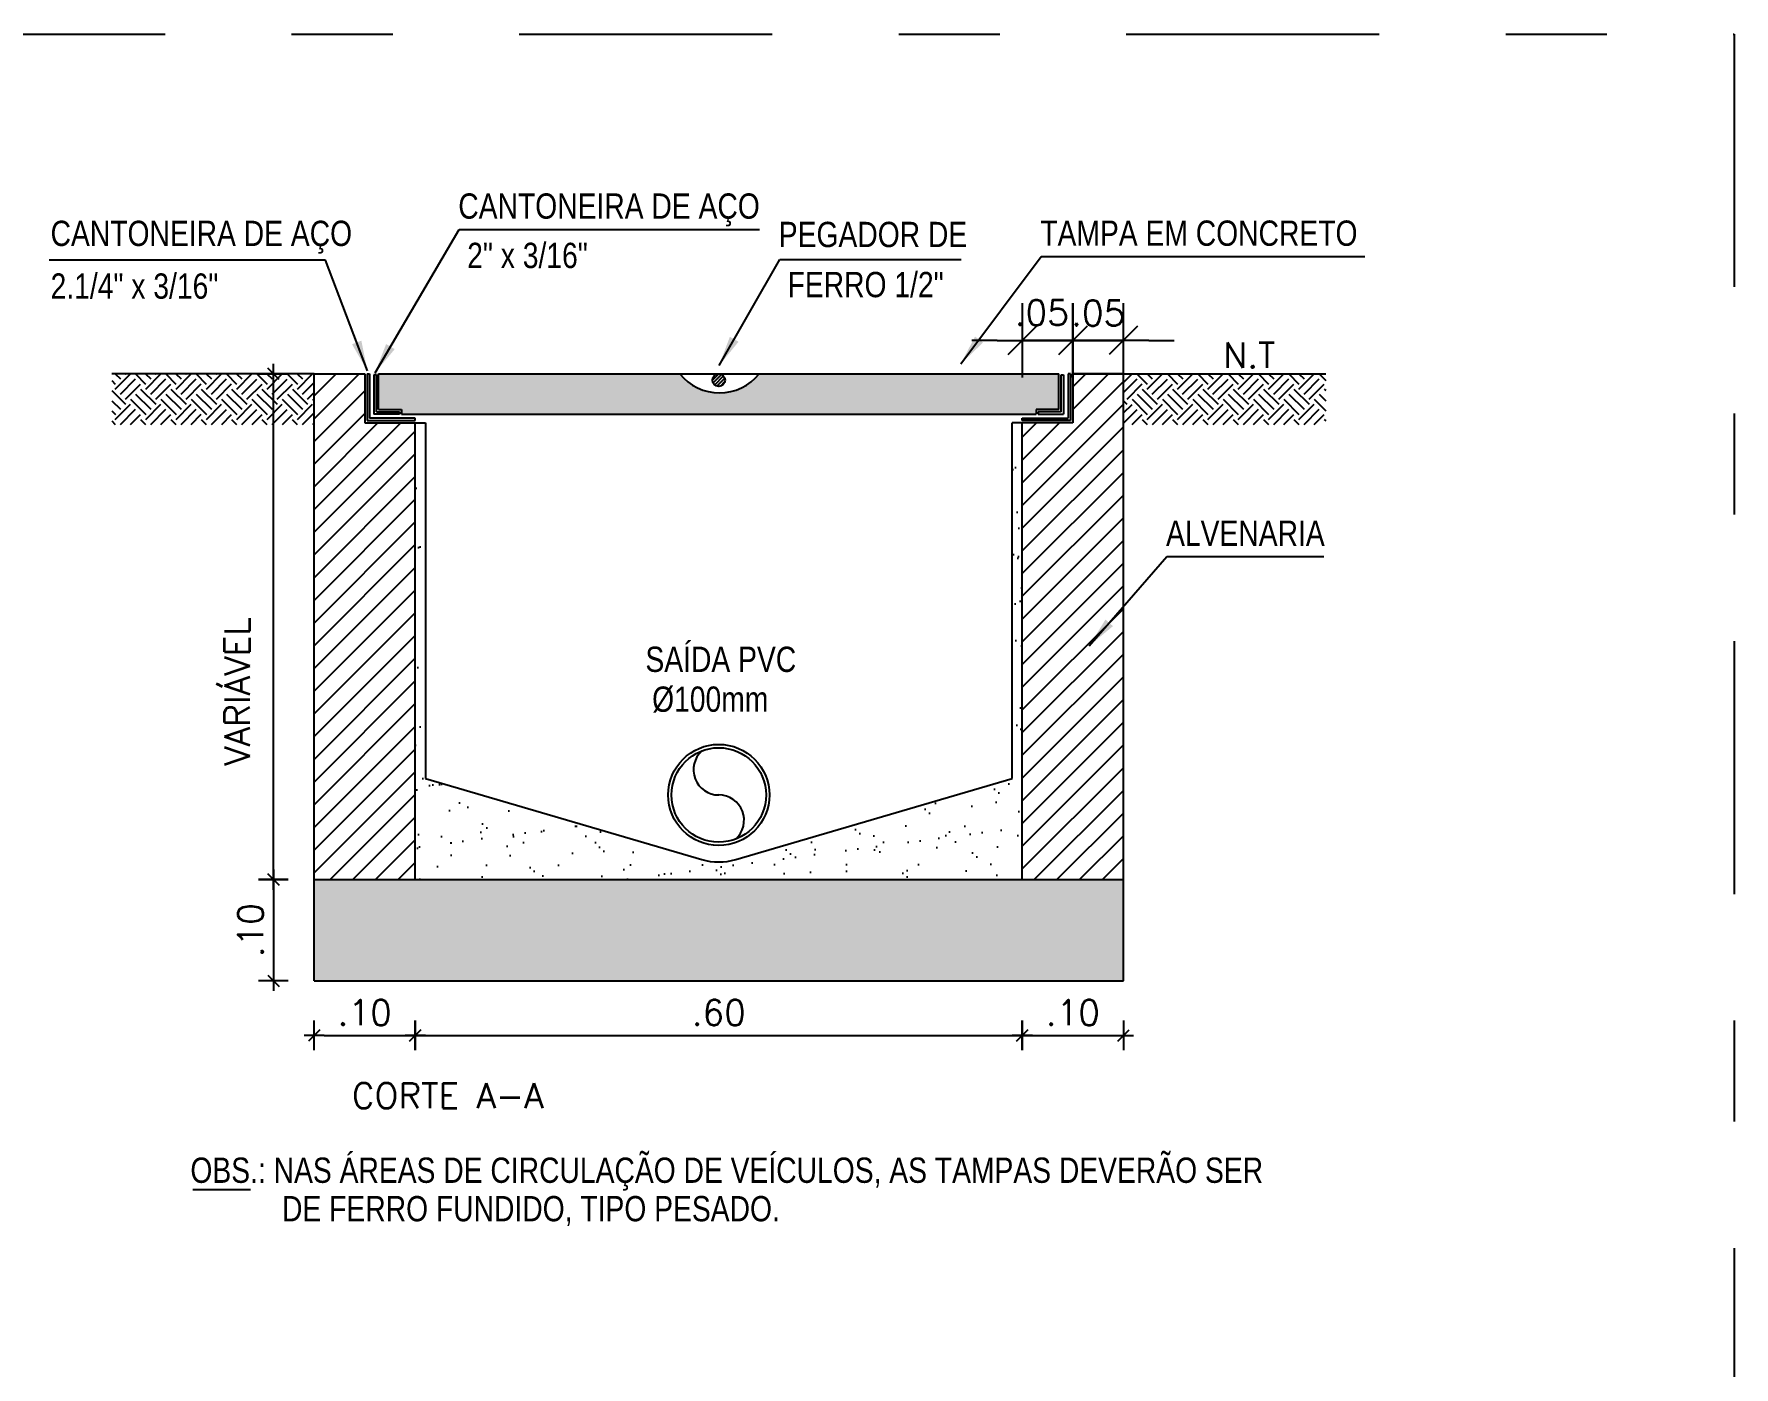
# Model space of a CAD drawing. Header units: inches. Extents: x 542787 to 543192, y 9574025 to 9574373.
# Drawn here: x 543043.177 to 543044.857, y 9574194.983 to 9574196.301 of the extents above; entities that cross this region are included whole.
import ezdxf

# ---------------------------------------------------------------- set-up
doc = ezdxf.new("R2010")
doc.units = ezdxf.units.IN
doc.header["$MEASUREMENT"] = 0
doc.linetypes.add('DASHDOT2', pattern=[0.5, 0.25, -0.125, 0, -0.125])
for name, color, linetype in [('CERCADURA', 7, 'Continuous'), ('DETALHAMENTO', 7, 'Continuous'), ('I-ARQ', 8, 'Continuous'), ('I-DETALHE', 40, 'Continuous'), ('I-ESGOTO', 6, 'Continuous'), ('I-NORMO_INST', 4, 'Continuous')]:
    doc.layers.add(name, color=color, linetype=linetype)
doc.styles.add('50', font='ROMANS.SHX', dxfattribs={"width": 0.7, "height": 0.1})
doc.styles.add('ARIAL', font='arial.ttf')
doc.styles.add('ROMANS', font='romans.shx', dxfattribs={"height": 0.025})
doc.dimstyles.new('10', dxfattribs={"dimtxt": 0.1, "dimasz": 0.03, "dimexe": 0.18, "dimexo": 0.06, "dimgap": 0.025, "dimtad": 1, "dimzin": 0, "dimdsep": 46, "dimtxsty": '50', "dimblk": 'DOT', "dimblk1": 'DOT', "dimblk2": 'CRUZ', "dimcen": 0.09, "dimse1": 1, "dimse2": 1, "dimclrt": 253, "dimadec": 0, "dimazin": 0, "dimtfac": 1, "dimtix": 1, "dimtmove": 2, "dimatfit": 3, "dimfxl": 0.18, "dimtolj": 1, "dimtzin": 0, "dimarcsym": 0})
doc.dimstyles.new('DOT12.5', dxfattribs={"dimtxt": 0.01, "dimasz": 0.01, "dimexe": 0.1, "dimexo": 0.68, "dimgap": 0.01, "dimtad": 1, "dimzin": 4, "dimdsep": 46, "dimtxsty": 'ROMANS', "dimblk1": 'DOT', "dimblk2": 'DOT', "dimsah": 1, "dimcen": 0.09, "dimse1": 1, "dimse2": 1, "dimclrd": 256, "dimclrt": 256, "dimadec": 0, "dimazin": 0, "dimtfac": 1, "dimtmove": 2, "dimatfit": 3, "dimldrblk": 'DOT', "dimfxl": 1, "dimtolj": 1, "dimtzin": 4, "dimarcsym": 0})
doc.dimstyles.new('DOT25', dxfattribs={"dimtxt": 0.025, "dimasz": 0.025, "dimexe": 0.1, "dimexo": 0.68, "dimgap": 0.025, "dimtad": 1, "dimzin": 4, "dimdsep": 46, "dimtxsty": 'ROMANS', "dimblk1": 'DOT', "dimblk2": 'DOT', "dimsah": 1, "dimcen": 0.09, "dimse1": 1, "dimse2": 1, "dimclrd": 256, "dimclrt": 4, "dimadec": 0, "dimazin": 0, "dimtfac": 1, "dimtmove": 2, "dimatfit": 3, "dimldrblk": 'DOT', "dimfxl": 1, "dimtolj": 1, "dimtzin": 4, "dimarcsym": 0})

# ---------------------------------------------------------------- blocks, each defined once
blk = doc.blocks.new('_Dot')
at = {"color": 0, "linetype": 'ByBlock'}
blk.add_line((-0.5, 0), (-1, 0), dxfattribs=at)
at = {"color": 0, "linetype": 'ByBlock', "const_width": 0.5}
blk.add_lwpolyline([(-0.25, 0, 1), (0.25, 0, 1)], format="xyb", close=True, dxfattribs=at)
blk = doc.blocks.new('CRUZ')
for p, q in [((0, 1.966), (0, -1.966)), ((-1.44, -1.44), (1.44, 1.44)), ((-2.037, 0), (2.037, 0))]:
    blk.add_line(p, q)
blk = doc.blocks.new('DOT')
at = {"layer": 'DETALHAMENTO', "color": 8}
for p, q in [((0, 1.467), (0, -1.467)), ((-1, 0), (1, 0)), ((-0.561, -0.561), (0.561, 0.561))]:
    blk.add_line(p, q, dxfattribs=at)
blk = doc.blocks.new('*D275')
at = {"layer": 'I-NORMO_INST', "lineweight": -2}
blk.add_line((543043.4637, 9574195.3113), (543043.5437, 9574195.3113), dxfattribs=at)
at = {"layer": 'I-NORMO_INST', "lineweight": -2, "xscale": 0.01, "yscale": 0.01, "zscale": 0.01, "rotation": 180}
blk.add_blockref('DOT', (543043.4537, 9574195.3113), dxfattribs=at)
at = {"layer": 'I-NORMO_INST', "lineweight": -2, "xscale": 0.01, "yscale": 0.01, "zscale": 0.01}
blk.add_blockref('DOT', (543043.5537, 9574195.3113), dxfattribs=at)
at = {"layer": 'I-NORMO_INST', "insert": (543043.5037, 9574195.3338), "char_height": 0.025, "attachment_point": 5, "style": 'ROMANS', "bg_fill": 3, "box_fill_scale": 1.25, "bg_fill_color": 256, "bg_fill_true_color": 13158600, "bg_fill_transparency": 0}
blk.add_mtext('\\A1;.10', dxfattribs=at)
blk = doc.blocks.new('*D276')
at = {"layer": 'I-NORMO_INST', "lineweight": -2}
blk.add_line((543043.5637, 9574195.3113), (543044.1437, 9574195.3113), dxfattribs=at)
at = {"layer": 'I-NORMO_INST', "lineweight": -2, "xscale": 0.01, "yscale": 0.01, "zscale": 0.01, "rotation": 180}
blk.add_blockref('DOT', (543043.5537, 9574195.3113), dxfattribs=at)
at = {"layer": 'I-NORMO_INST', "lineweight": -2, "xscale": 0.01, "yscale": 0.01, "zscale": 0.01}
blk.add_blockref('DOT', (543044.1537, 9574195.3113), dxfattribs=at)
at = {"layer": 'I-NORMO_INST', "insert": (543043.8537, 9574195.3338), "char_height": 0.025, "attachment_point": 5, "style": 'ROMANS', "bg_fill": 3, "box_fill_scale": 1.25, "bg_fill_color": 256, "bg_fill_true_color": 13158600, "bg_fill_transparency": 0}
blk.add_mtext('\\A1;.60', dxfattribs=at)
blk = doc.blocks.new('*D277')
at = {"layer": 'I-NORMO_INST', "lineweight": -2}
blk.add_line((543044.1637, 9574195.3113), (543044.2437, 9574195.3113), dxfattribs=at)
at = {"layer": 'I-NORMO_INST', "lineweight": -2, "xscale": 0.01, "yscale": 0.01, "zscale": 0.01, "rotation": 180}
blk.add_blockref('DOT', (543044.1537, 9574195.3113), dxfattribs=at)
at = {"layer": 'I-NORMO_INST', "lineweight": -2, "xscale": 0.01, "yscale": 0.01, "zscale": 0.01}
blk.add_blockref('DOT', (543044.2537, 9574195.3113), dxfattribs=at)
at = {"layer": 'I-NORMO_INST', "insert": (543044.2037, 9574195.3338), "char_height": 0.025, "attachment_point": 5, "style": 'ROMANS', "bg_fill": 3, "box_fill_scale": 1.25, "bg_fill_color": 256, "bg_fill_true_color": 13158600, "bg_fill_transparency": 0}
blk.add_mtext('\\A1;.10', dxfattribs=at)
blk = doc.blocks.new('*D278')
at = {"layer": 'I-NORMO_INST', "lineweight": -2}
for p, q in [((543044.1287, 9574195.9982), (543044.1037, 9574195.9982)), ((543044.1537, 9574195.9982), (543044.2037, 9574195.9982)), ((543044.2287, 9574195.9982), (543044.2537, 9574195.9982))]:
    blk.add_line(p, q, dxfattribs=at)
at = {"layer": 'I-NORMO_INST', "lineweight": -2, "xscale": 0.025, "yscale": 0.025, "zscale": 0.025}
blk.add_blockref('DOT', (543044.1537, 9574195.9982), dxfattribs=at)
at = {"layer": 'I-NORMO_INST', "lineweight": -2, "xscale": 0.025, "yscale": 0.025, "zscale": 0.025, "rotation": 180}
blk.add_blockref('DOT', (543044.2037, 9574195.9982), dxfattribs=at)
at = {"layer": 'I-NORMO_INST', "color": 4, "insert": (543044.173, 9574196.0256), "char_height": 0.025, "attachment_point": 5, "style": 'ROMANS'}
blk.add_mtext('\\A1;.05', dxfattribs=at)
blk = doc.blocks.new('*D279')
at = {"layer": 'I-NORMO_INST', "lineweight": -2}
for p, q in [((543044.1787, 9574195.9982), (543044.1537, 9574195.9982)), ((543044.2037, 9574195.9982), (543044.2537, 9574195.9982)), ((543044.2787, 9574195.9982), (543044.3037, 9574195.9982))]:
    blk.add_line(p, q, dxfattribs=at)
at = {"layer": 'I-NORMO_INST', "lineweight": -2, "xscale": 0.025, "yscale": 0.025, "zscale": 0.025}
blk.add_blockref('DOT', (543044.2037, 9574195.9982), dxfattribs=at)
at = {"layer": 'I-NORMO_INST', "lineweight": -2, "xscale": 0.025, "yscale": 0.025, "zscale": 0.025, "rotation": 180}
blk.add_blockref('DOT', (543044.2537, 9574195.9982), dxfattribs=at)
at = {"layer": 'I-NORMO_INST', "color": 4, "insert": (543044.2287, 9574196.0252), "char_height": 0.025, "attachment_point": 5, "style": 'ROMANS'}
blk.add_mtext('\\A1;.05', dxfattribs=at)
blk = doc.blocks.new('*D265')
at = {"layer": 'I-NORMO_INST', "lineweight": -2}
blk.add_line((543043.4134, 9574195.4552), (543043.4134, 9574195.3752), dxfattribs=at)
at = {"layer": 'I-NORMO_INST', "lineweight": -2, "xscale": 0.01, "yscale": 0.01, "zscale": 0.01}
for p, rotation in [((543043.4134, 9574195.4652), 90), ((543043.4134, 9574195.3652), 270)]:
    blk.add_blockref('DOT', p, dxfattribs=dict(at, rotation=rotation))
at = {"layer": 'I-NORMO_INST', "insert": (543043.3909, 9574195.4152), "char_height": 0.025, "attachment_point": 5, "rotation": 90, "style": 'ROMANS', "bg_fill": 3, "box_fill_scale": 1.25, "bg_fill_color": 256, "bg_fill_true_color": 13158600, "bg_fill_transparency": 0}
blk.add_mtext('\\A1;.10', dxfattribs=at)
blk = doc.blocks.new('*D266')
at = {"layer": 'I-NORMO_INST', "lineweight": -2}
blk.add_line((543043.4134, 9574195.4752), (543043.4134, 9574195.9552), dxfattribs=at)
at = {"layer": 'I-NORMO_INST', "lineweight": -2, "xscale": 0.01, "yscale": 0.01, "zscale": 0.01}
for p, rotation in [((543043.4134, 9574195.9652), 90), ((543043.4134, 9574195.4652), 270)]:
    blk.add_blockref('DOT', p, dxfattribs=dict(at, rotation=rotation))
at = {"layer": 'I-NORMO_INST', "insert": (543043.3776, 9574195.6512), "char_height": 0.025, "attachment_point": 5, "rotation": 90, "style": 'ROMANS', "bg_fill": 3, "box_fill_scale": 1.25, "bg_fill_color": 256, "bg_fill_true_color": 13158600, "bg_fill_transparency": 0}
blk.add_mtext('\\A1;VARIÁVEL', dxfattribs=at)
blk = doc.blocks.new('*U257')
at = {"color": 2}
blk.add_wipeout([(0.5018, 0.0527), (0.5301, 0.0443), (0.5499, 0.0231), (0.5548, -0.0031), (0.5453, -0.0309), (0.5243, -0.0482), (0.5018, -0.0525), (0.4728, -0.0445), (0.4527, -0.0195), (0.4493, 0.0012), (0.4558, 0.0231), (0.4737, 0.045)], dxfattribs=at)
blk.add_circle((0.502, 0), 0.05)
at = {"color": 8, "ltscale": 0.01}
blk.add_circle((0.502, 0), 0.0467, dxfattribs=at)
for centre, start, end in [((0.502, 0.025), 132.0789, 270), ((0.502, -0.025), 312.0789, 90)]:
    blk.add_arc(centre, 0.025, start, end, dxfattribs=at)
blk = doc.blocks.new('*X250')
at = {"color": 0}
for p, q in [((23.814, 9.628), (23.863, 9.676)), ((23.819, 9.607), (23.884, 9.671)), ((23.831, 9.592), (23.899, 9.66)), ((23.848, 9.582), (23.908, 9.642)), ((23.874, 9.582), (23.909, 9.617))]:
    blk.add_line(p, q, dxfattribs=at)

msp = doc.modelspace()

# ---------------------------------------------------------------- hatches: boundary and pattern name
at = {"layer": 'I-ARQ'}
h = msp.add_hatch(dxfattribs=at)
h.set_pattern_fill('TERRA1', color=256, scale=0.05, style=0, pattern_type=2)
h.set_pattern_definition([(45, (541581.477177, 9573347.430048), (3e-18, 0.03), [0.02121320344, -0.02121320344]), (45, (541581.482177, 9573347.425048), (3e-18, 0.03), [0.02121320344, -0.02121320344]), (45, (541581.487177, 9573347.420048), (3e-18, 0.03), [0.02121320344, -0.02121320344]), (315, (541581.492177, 9573347.420048), (0.03, -8e-18), [0.02121320344, -0.02121320344]), (315, (541581.497177, 9573347.425048), (0.03, -8e-18), [0.02121320344, -0.02121320344]), (315, (541581.502177, 9573347.430048), (0.03, -8e-18), [0.02121320344, -0.02121320344])])
h.paths.add_polyline_path([(543044.4537, 9574195.9652), (543044.2537, 9574195.9652), (543044.2537, 9574195.9152), (543044.4537, 9574195.9152)])
h.paths.add_polyline_path([(543043.4537, 9574195.9652), (543043.2537, 9574195.9652), (543043.2537, 9574195.9152), (543043.4537, 9574195.9152)])
h.paths.add_polyline_path([(543044.2766, 9574195.8997), (543044.3925, 9574195.8997), (543044.3925, 9574195.9335), (543044.2766, 9574195.9335)], flags=9)
h = msp.add_hatch(dxfattribs=at)
h.set_pattern_fill('ANSI31', color=256, scale=0.005, style=0)
h.set_pattern_definition([(45, (541581.559665, 9573332.718027), (-0.01122532015, 0.01122532015), [])])
h.paths.add_polyline_path([(543043.5537, 9574195.9166), (543043.5037, 9574195.9166), (543043.5037, 9574195.9652), (543043.4537, 9574195.9652), (543043.4537, 9574195.4652), (543043.5537, 9574195.4652)])
h.paths.add_polyline_path([(543044.1537, 9574195.4652), (543044.2537, 9574195.4652), (543044.2537, 9574195.9652), (543044.2037, 9574195.9652), (543044.2037, 9574195.9166), (543044.1537, 9574195.9166)])
h = msp.add_hatch(dxfattribs=at)
h.set_pattern_fill('CONCRETO5', color=256, scale=0.009, style=0, pattern_type=2)
h.set_pattern_definition([(50, (541581.559665, 9573332.718027), (0.0322767074, -0.0028238462), [0.00675, -0.03375]), (355, (541581.559665, 9573332.718027), (-0.0062438097, 0.033848646), [0.0054, -0.027]), (100.4514, (541581.565045, 9573332.717556), (0.0260329218, 0.03102477887), [0.0057366171, -0.02868309]), (46.1842, (541581.559665, 9573332.736027), (0.0480258466, -0.00744835575), [0.010125, -0.050625]), (96.6356, (541581.56767, 9573332.734785), (0.0420598216, 0.0438353037), [0.0086049259, -0.043024626]), (351.1842, (541581.559665, 9573332.736027), (0.0420597867, 0.0438353344), [0.0081, -0.0405]), (21, (541581.568665, 9573332.731527), (0.02686073658, -0.01811764143), [0.00675, -0.03375]), (326, (541581.568665, 9573332.731527), (0.0109491902, 0.03263175185), [0.0054, -0.027]), (71.4514, (541581.573142, 9573332.728507), (0.03781001686, 0.01451387235), [0.0057366171, -0.0286830864]), (37.5, (541581.559665, 9573332.718027), (0.00109438698, 0.02996044684), [0, -0.05868, 0, -0.0603, 0, -0.0298125]), (7.5, (541581.559665, 9573332.718027), (0.0236762584, 0.03549705407), [0, -0.03438, 0, -0.05733, 0, -0.0113625]), (327.5, (541581.539595, 9573332.718027), (0.04804401926, -0.00202993846), [0, -0.0225, 0, -0.0702, 0, -0.046575]), (317.5, (541581.530595, 9573332.718027), (0.0524867552, 0.0090094484), [0, -0.02925, 0, -0.04662, 0, -0.033075])])
h.paths.add_polyline_path([(543044.2537, 9574195.4652), (543043.4537, 9574195.4652), (543043.4537, 9574195.3652), (543044.2537, 9574195.3652)])
edge = h.paths.add_edge_path()
edge.add_arc((543043.8544, 9574195.9962), 0.0499, 218.3898, 321.6102)
edge.add_line((543043.8935, 9574195.9652), (543044.1898, 9574195.9652))
edge.add_line((543044.1898, 9574195.9652), (543044.1898, 9574195.9299))
edge.add_line((543044.1898, 9574195.9299), (543044.1673, 9574195.9299))
edge.add_line((543044.1673, 9574195.9299), (543044.1673, 9574195.9252))
edge.add_line((543044.1673, 9574195.9252), (543043.5401, 9574195.9252))
edge.add_line((543043.5401, 9574195.9252), (543043.5401, 9574195.9299))
edge.add_line((543043.5401, 9574195.9299), (543043.5175, 9574195.9299))
edge.add_line((543043.5175, 9574195.9299), (543043.5175, 9574195.9652))
edge.add_line((543043.5175, 9574195.9652), (543043.8152, 9574195.9652))
h = msp.add_hatch(dxfattribs=at)
h.set_pattern_fill('AR-SAND', color=256, scale=0.0009, style=0)
h.set_pattern_definition([(37.5, (541581.559665, 9573332.718027), (-0.0014400282, 0.04404719136), [0, -0.0347472, 0, -0.038862, 0, -0.0371475]), (7.5, (541581.559665, 9573332.718027), (0.0404570955, 0.064514259), [0, -0.0187452, 0, -0.0313182, 0, -0.0120015]), (327.5, (541581.531547, 9573332.718027), (0.0711893133, 0.0001293466), [0, -0.01143, 0, -0.041148, 0, -0.053721]), (317.5, (541581.53155, 9573332.718027), (0.0687200807, 0.020063639), [0, -0.005715, 0, -0.0269748, 0, -0.030861])])
h.paths.add_polyline_path([(543044.1537, 9574195.9166), (543044.1437, 9574195.9166), (543044.1437, 9574195.5652), (543043.8705, 9574195.4851, -0.143533), (543043.8368, 9574195.4851), (543043.5637, 9574195.5652), (543043.5637, 9574195.9166), (543043.5537, 9574195.9166), (543043.5537, 9574195.4652), (543044.1537, 9574195.4652)])

# ---------------------------------------------------------------- linework, layer by layer
for p, q in [((543043.4537, 9574195.9652), (543043.2537, 9574195.9652)), ((543044.2537, 9574195.9652), (543044.4537, 9574195.9652)), ((543044.1437, 9574195.5652), (543044.1437, 9574195.9166)), ((543044.1537, 9574195.9166), (543044.1437, 9574195.9166))]:
    msp.add_line(p, q, dxfattribs=at)
at = {"layer": 'I-DETALHE', "color": 9}
for p, q in [((543043.506, 9574195.9652), (543043.506, 9574195.9189)), ((543043.506, 9574195.9652), (543043.5084, 9574195.9652)), ((543043.5084, 9574195.9652), (543043.5084, 9574195.9213)), ((543043.5128, 9574195.9641), (543043.5128, 9574195.9252)), ((543043.5152, 9574195.9641), (543043.5128, 9574195.9641)), ((543043.5152, 9574195.9275), (543043.5152, 9574195.9641)), ((543044.1922, 9574195.9275), (543044.1922, 9574195.9641)), ((543044.1922, 9574195.9641), (543044.1945, 9574195.9641)), ((543044.1945, 9574195.9641), (543044.1945, 9574195.9252)), ((543044.199, 9574195.9652), (543044.199, 9574195.9213)), ((543044.2013, 9574195.9652), (543044.199, 9574195.9652)), ((543044.2013, 9574195.9652), (543044.2013, 9574195.9189)), ((543043.506, 9574195.9189), (543043.5537, 9574195.9189)), ((543043.5537, 9574195.9213), (543043.5084, 9574195.9213)), ((543043.5381, 9574195.9252), (543043.5128, 9574195.9252)), ((543043.5152, 9574195.9275), (543043.5381, 9574195.9275)), ((543043.5381, 9574195.9275), (543043.5381, 9574195.9252)), ((543043.5537, 9574195.9189), (543043.5537, 9574195.9213)), ((543044.1537, 9574195.9213), (543044.199, 9574195.9213)), ((543044.1537, 9574195.9189), (543044.1537, 9574195.9213)), ((543044.2013, 9574195.9189), (543044.1537, 9574195.9189)), ((543044.1922, 9574195.9275), (543044.1693, 9574195.9275)), ((543044.1693, 9574195.9275), (543044.1693, 9574195.9252)), ((543044.1693, 9574195.9252), (543044.1945, 9574195.9252))]:
    msp.add_line(p, q, dxfattribs=at)
at = {"layer": 'I-DETALHE', "color": 8}
msp.add_arc((543043.8544, 9574195.9962), 0.0499, 218.3898, 321.6102, dxfattribs=at)
at = {"layer": 'I-ESGOTO'}
for p, q in [((543043.4537, 9574195.3652), (543043.4537, 9574195.9652)), ((543043.4537, 9574195.9652), (543043.5037, 9574195.9652)), ((543043.5037, 9574195.9652), (543043.5037, 9574195.9166)), ((543043.5175, 9574195.9299), (543043.5175, 9574195.9652)), ((543043.5175, 9574195.9652), (543044.1898, 9574195.9652)), ((543044.1898, 9574195.9299), (543044.1898, 9574195.9652)), ((543044.2037, 9574195.9652), (543044.2537, 9574195.9652)), ((543044.2037, 9574195.9652), (543044.2037, 9574195.9166)), ((543044.2537, 9574195.9652), (543044.2037, 9574195.9652)), ((543044.2537, 9574195.3652), (543044.2537, 9574195.9652)), ((543043.5175, 9574195.9299), (543043.5401, 9574195.9299)), ((543043.5401, 9574195.9299), (543043.5401, 9574195.9252)), ((543044.1898, 9574195.9299), (543044.1673, 9574195.9299)), ((543044.1673, 9574195.9299), (543044.1673, 9574195.9252)), ((543043.5037, 9574195.9166), (543043.5537, 9574195.9166)), ((543043.5401, 9574195.9252), (543044.1673, 9574195.9252)), ((543043.5537, 9574195.4652), (543043.5537, 9574195.9166)), ((543044.1537, 9574195.4652), (543044.1537, 9574195.9166)), ((543044.2037, 9574195.9166), (543044.1537, 9574195.9166)), ((543043.4537, 9574195.4652), (543044.2537, 9574195.4652)), ((543043.4537, 9574195.3652), (543044.2537, 9574195.3652))]:
    msp.add_line(p, q, dxfattribs=at)
msp.add_circle((543043.8537, 9574195.9589), 0.00626, dxfattribs=at)
at = {"layer": 'I-NORMO_INST'}
msp.add_line((543043.3338, 9574195.1591), (543043.3909, 9574195.1591), dxfattribs=at)

# ---------------------------------------------------------------- block references
at = {"layer": 'I-ARQ', "xscale": 0.1300384493608817, "yscale": 0.1300384493608817, "zscale": 0.1300384493608817}
msp.add_blockref('*X250', (543040.7507, 9574194.7069), dxfattribs=at)

# ---------------------------------------------------------------- texts
at = {"layer": 'I-NORMO_INST', "style": 'ARIAL', "width": 0.8}
for s, p in [('CANTONEIRA DE AÇO', (543043.5962, 9574196.1185)), ('CANTONEIRA DE AÇO', (543043.1932, 9574196.0915)), ('PEGADOR DE ', (543043.913, 9574196.0904)), ('TAMPA EM CONCRETO', (543044.1715, 9574196.0917)), ('2" x 3/16"', (543043.605, 9574196.0697)), ('2.1/4" x 3/16"', (543043.1932, 9574196.0394)), ('FERRO 1/2"', (543043.9217, 9574196.0409)), ('ALVENARIA', (543044.2958, 9574195.7951)), ('SAÍDA PVC', (543043.7812, 9574195.6705)), ('%%C100mm', (543043.7878, 9574195.6311)), ('OBS.: NAS ÁREAS DE CIRCULAÇÃO DE VEÍCULOS, AS TAMPAS DEVERÃO SER', (543043.3314, 9574195.1655)), ('DE FERRO FUNDIDO, TIPO PESADO.', (543043.422, 9574195.1275))]:
    msp.add_text(s, height=0.025, dxfattribs=at).set_placement(p)
at = {"layer": 'I-NORMO_INST', "style": 'ROMANS'}
msp.add_text('N.T', height=0.025, dxfattribs=at).set_placement((543044.3524, 9574195.971))
at = {"layer": 'I-NORMO_INST', "color": 6, "style": 'ROMANS'}
msp.add_text('CORTE A-A', height=0.025, dxfattribs=at).set_placement((543043.4909, 9574195.2392))

# ---------------------------------------------------------------- dimensions: what is measured, and where the dimension line sits
at = {"layer": 'I-NORMO_INST'}
for base, p1, p2, picture, middle in [((543044.2037, 9574195.9982), (543044.1537, 9574195.9166), (543044.2037, 9574195.9652), '*D278', (543044.173, 9574196.0256)), ((543044.2537, 9574195.9982), (543044.2037, 9574195.9652), (543044.2537, 9574195.9652), '*D279', (543044.2287, 9574196.0252))]:
    dim = msp.add_linear_dim(base=base, p1=p1, p2=p2, dimstyle='DOT25', override={"dimtxsty": 'ROMANS'}, dxfattribs=at)
    dim.commit()
    dim.dimension.update_dxf_attribs({"geometry": picture, "text_midpoint": middle, "dimtype": 160})

# ---------------------------------------------------------------- leaders
for points, override in [([(543043.5139, 9574195.9662), (543043.5972, 9574196.1079), (543043.894, 9574196.1079)], {"dimgap": 0.03, "dimtad": 0, "dimtxsty": 'ROMANS'}), ([(543044.0929, 9574195.975), (543044.1725, 9574196.0811), (543044.4922, 9574196.0811)], {"dimgap": 0.03, "dimtad": 0, "dimtxsty": 'ROMANS'}), ([(543043.5064, 9574195.9681), (543043.465, 9574196.0775), (543043.1918, 9574196.0775)], {"dimgap": 0.03, "dimtad": 0, "dimtxsty": 'ROMANS'}), ([(543043.854, 9574195.9733), (543043.914, 9574196.078), (543044.0933, 9574196.078)], {"dimgap": 0.03, "dimtad": 0, "dimtxsty": 'ROMANS'}), ([(543044.2199, 9574195.6964), (543044.2967, 9574195.7845), (543044.4516, 9574195.7845)], {"dimgap": 0.03, "dimtad": 0, "dimtxsty": 'ARIAL'})]:
    msp.add_leader(points, dimstyle='10', override=override, dxfattribs=at)

# ---------------------------------------------------------------- next in the draw order: block references
at = {"layer": 'I-ESGOTO'}
msp.add_blockref('*U257', (543043.3517, 9574195.5489), dxfattribs=at)

# ---------------------------------------------------------------- next in the draw order: dimensions: what is measured, and where the dimension line sits
at = {"layer": 'I-NORMO_INST'}
dim = msp.add_linear_dim(base=(543043.5537, 9574195.3113), p1=(543043.4537, 9574195.3652), p2=(543043.5537, 9574195.4652), dimstyle='DOT12.5', override={"dimtfill": 1}, dxfattribs=at)
dim.commit()
dim.dimension.update_dxf_attribs({"geometry": '*D275', "text_midpoint": (543043.5037, 9574195.3338)})

# ---------------------------------------------------------------- next in the draw order: dimensions: what is measured, and where the dimension line sits
dim = msp.add_linear_dim(base=(543044.1537, 9574195.3113), p1=(543043.5537, 9574195.4652), p2=(543044.1537, 9574195.4652), dimstyle='DOT12.5', override={"dimtfill": 1}, dxfattribs=at)
dim.commit()
dim.dimension.update_dxf_attribs({"geometry": '*D276', "text_midpoint": (543043.8537, 9574195.3338)})

# ---------------------------------------------------------------- next in the draw order: dimensions: what is measured, and where the dimension line sits
dim = msp.add_linear_dim(base=(543043.4134, 9574195.3652), p1=(543043.5885, 9574195.4652), p2=(543043.4537, 9574195.3652), angle=90, dimstyle='DOT12.5', override={"dimtfill": 1}, dxfattribs=at)
dim.commit()
dim.dimension.update_dxf_attribs({"geometry": '*D265', "text_midpoint": (543043.3909, 9574195.4152)})
dim = msp.add_linear_dim(base=(543044.2537, 9574195.3113), p1=(543044.1537, 9574195.4652), p2=(543044.2537, 9574195.3652), dimstyle='DOT12.5', override={"dimtfill": 1}, dxfattribs=at)
dim.commit()
dim.dimension.update_dxf_attribs({"geometry": '*D277', "text_midpoint": (543044.2037, 9574195.3338)})

# ---------------------------------------------------------------- next in the draw order: dimensions: what is measured, and where the dimension line sits
dim = msp.add_linear_dim(base=(543043.4134, 9574195.9652), p1=(543043.4537, 9574195.4652), p2=(543043.5735, 9574195.9652), angle=90, text='VARIÁVEL', dimstyle='DOT12.5', override={"dimtfill": 1}, dxfattribs=at)
dim.commit()
dim.dimension.update_dxf_attribs({"geometry": '*D266', "text_midpoint": (543043.3776, 9574195.6512), "dimtype": 160})

# ---------------------------------------------------------------- next in the draw order: linework, layer by layer
at = {"layer": 'CERCADURA', "color": 9, "linetype": 'DASHDOT2'}
msp.add_lwpolyline([(543041.8565, 9574196.301), (543044.8572, 9574196.301), (543044.8572, 9574193.6659), (543041.8565, 9574193.6659)], close=True, dxfattribs=at)
at = {"layer": 'I-ARQ'}
for p, q in [((543043.5537, 9574195.9166), (543043.5637, 9574195.9166)), ((543043.5637, 9574195.9166), (543043.5637, 9574195.5652))]:
    msp.add_line(p, q, dxfattribs=at)
msp.add_lwpolyline([(543043.5637, 9574195.5652), (543043.8368, 9574195.4851, 0.143533), (543043.8705, 9574195.4851), (543044.1437, 9574195.5652)], format="xyb", dxfattribs=at)

doc.saveas('drawing.dxf')
